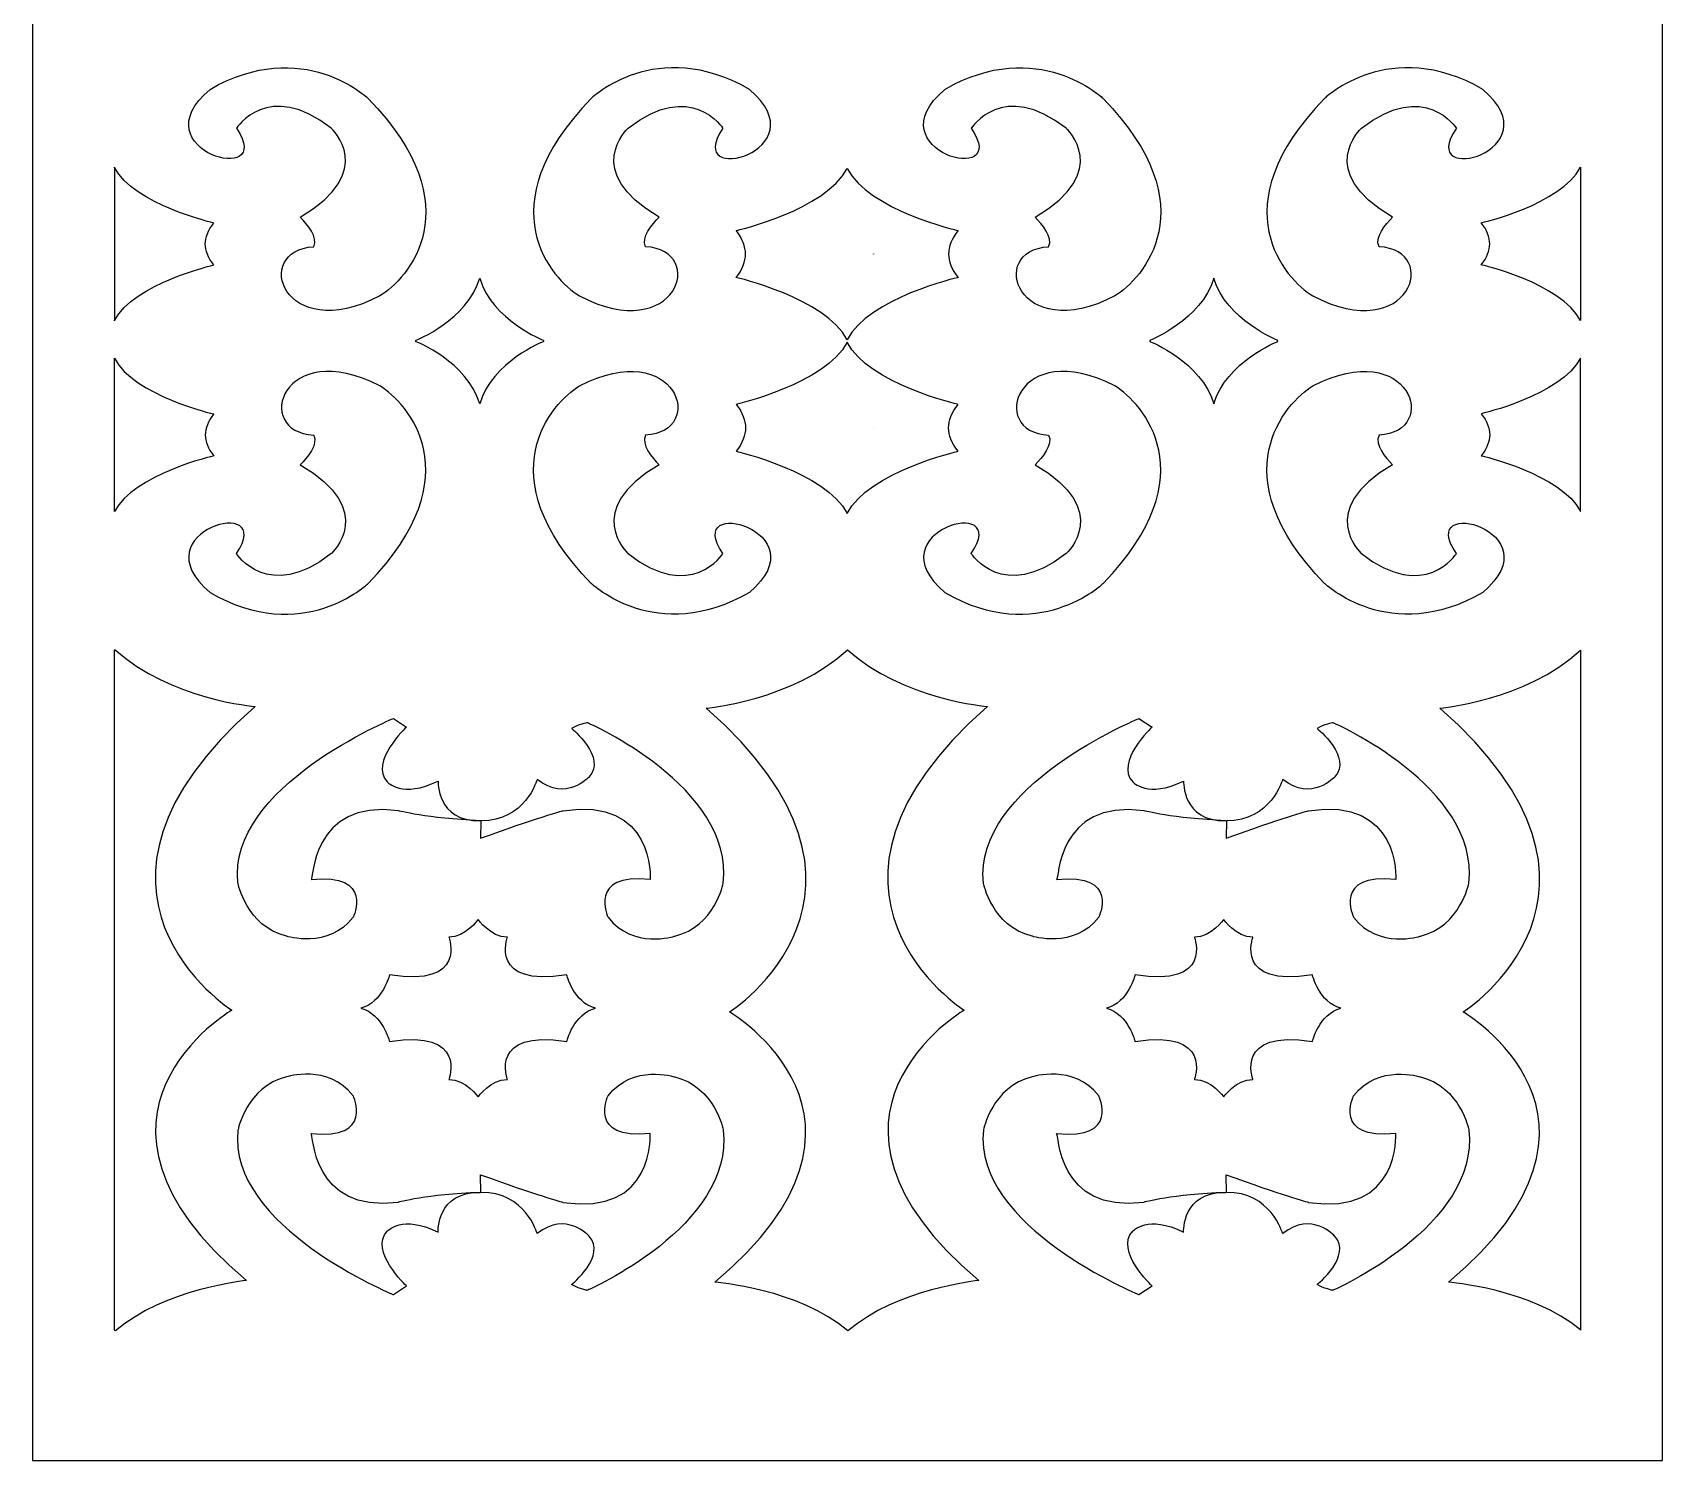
# Model space of a CAD drawing. Header units: centimetres. Extents: x 20.9 to 27, y -9 to 9.
# Drawn here: x 20.94 to 27, y -9 to -3.69 of the extents above; entities that cross this region are included whole.
import ezdxf

# ---------------------------------------------------------------- set-up
doc = ezdxf.new("R2010")
doc.units = ezdxf.units.CM
doc.header["$MEASUREMENT"] = 0
doc.layers.add('layer 1', color=7, linetype='Continuous')

msp = doc.modelspace()

# ---------------------------------------------------------------- linework, layer by layer
at = {"layer": 'layer 1', "color": 250}
for points, knots in [([(20.94365, -9.00021), (20.94365, -9.00021), (20.94365, 9.00077), (20.94365, 9.00077), (20.94365, 9.00077), (20.94365, 9.00077), (26.99977, 9.00077), (26.99977, 9.00077), (26.99977, 9.00077), (26.99977, 9.00077), (26.99977, -9.00021), (26.99977, -9.00021), (26.99977, -9.00021), (26.99977, -9.00021), (20.94365, -9.00021), (20.94365, -9.00021)], [0, 0, 0, 0, 0.2, 0.2, 0.2, 0.2, 0.4, 0.4, 0.4, 0.4, 0.6, 0.6, 0.6, 0.6, 1, 1, 1, 1]), ([(21.98843, -4.48958), (21.75705, -4.50199), (21.87231, -4.85938), (22.23432, -4.67248), (22.23432, -4.67248), (22.33599, -4.61086), (22.58289, -4.34183), (22.19061, -3.93847), (22.19061, -3.93847), (22.19061, -3.93847), (21.94817, -3.7055), (21.60288, -3.90455), (21.60288, -3.90455), (21.3327, -4.13329), (21.85508, -4.27276), (21.70084, -4.0493), (21.70084, -4.0493), (21.70084, -4.0493), (21.81838, -3.86609), (22.05347, -4.0493), (22.05347, -4.0493), (22.05347, -4.0493), (22.22979, -4.2099), (21.93838, -4.37953), (21.93838, -4.37953), (21.96358, -4.40654), (22.00618, -4.45336), (21.98843, -4.48958)], [0, 0, 0, 0, 0.125, 0.125, 0.125, 0.125, 0.25, 0.25, 0.25, 0.25, 0.375, 0.375, 0.375, 0.375, 0.5, 0.5, 0.5, 0.5, 0.625, 0.625, 0.625, 0.625, 0.75, 0.75, 0.75, 0.75, 1, 1, 1, 1]), ([(23.22141, -4.48958), (23.4528, -4.50199), (23.33753, -4.85938), (22.97552, -4.67248), (22.97552, -4.67248), (22.87386, -4.61086), (22.62696, -4.34183), (23.01924, -3.93847), (23.01924, -3.93847), (23.01924, -3.93847), (23.26167, -3.7055), (23.60696, -3.90455), (23.60696, -3.90455), (23.87715, -4.13329), (23.35477, -4.27276), (23.50901, -4.0493), (23.50901, -4.0493), (23.50901, -4.0493), (23.39146, -3.86609), (23.15637, -4.0493), (23.15637, -4.0493), (23.15637, -4.0493), (22.98006, -4.2099), (23.27147, -4.37953), (23.27147, -4.37953), (23.24626, -4.40654), (23.20367, -4.45336), (23.22141, -4.48958)], [0, 0, 0, 0, 0.125, 0.125, 0.125, 0.125, 0.25, 0.25, 0.25, 0.25, 0.375, 0.375, 0.375, 0.375, 0.5, 0.5, 0.5, 0.5, 0.625, 0.625, 0.625, 0.625, 0.75, 0.75, 0.75, 0.75, 1, 1, 1, 1]), ([(24.71914, -4.48958), (24.48775, -4.50199), (24.60302, -4.85938), (24.96503, -4.67248), (24.96503, -4.67248), (25.06669, -4.61086), (25.31359, -4.34183), (24.92131, -3.93847), (24.92131, -3.93847), (24.92131, -3.93847), (24.67887, -3.7055), (24.33359, -3.90455), (24.33359, -3.90455), (24.0634, -4.13329), (24.58578, -4.27276), (24.43154, -4.0493), (24.43154, -4.0493), (24.43154, -4.0493), (24.54908, -3.86609), (24.78417, -4.0493), (24.78417, -4.0493), (24.78417, -4.0493), (24.96049, -4.2099), (24.66908, -4.37953), (24.66908, -4.37953), (24.69428, -4.40654), (24.73688, -4.45336), (24.71914, -4.48958)], [0, 0, 0, 0, 0.125, 0.125, 0.125, 0.125, 0.25, 0.25, 0.25, 0.25, 0.375, 0.375, 0.375, 0.375, 0.5, 0.5, 0.5, 0.5, 0.625, 0.625, 0.625, 0.625, 0.75, 0.75, 0.75, 0.75, 1, 1, 1, 1]), ([(25.94671, -4.48958), (26.17809, -4.50199), (26.06283, -4.85938), (25.70082, -4.67248), (25.70082, -4.67248), (25.59916, -4.61086), (25.35225, -4.34183), (25.74454, -3.93847), (25.74454, -3.93847), (25.74454, -3.93847), (25.98697, -3.7055), (26.33225, -3.90455), (26.33225, -3.90455), (26.60244, -4.13329), (26.08007, -4.27276), (26.2343, -4.0493), (26.2343, -4.0493), (26.2343, -4.0493), (26.11676, -3.86609), (25.88167, -4.0493), (25.88167, -4.0493), (25.88167, -4.0493), (25.70535, -4.2099), (25.99676, -4.37953), (25.99676, -4.37953), (25.97156, -4.40654), (25.92896, -4.45336), (25.94671, -4.48958)], [0, 0, 0, 0, 0.125, 0.125, 0.125, 0.125, 0.25, 0.25, 0.25, 0.25, 0.375, 0.375, 0.375, 0.375, 0.5, 0.5, 0.5, 0.5, 0.625, 0.625, 0.625, 0.625, 0.75, 0.75, 0.75, 0.75, 1, 1, 1, 1]), ([(21.24785, -4.19438), (21.2479, -4.19448), (21.24797, -4.19458), (21.24802, -4.19468), (21.24802, -4.19468), (21.31951, -4.33331), (21.61704, -4.40142), (21.61704, -4.40142), (21.61704, -4.40142), (21.59475, -4.42835), (21.5864, -4.45528), (21.58528, -4.47936), (21.58528, -4.47936), (21.5864, -4.50345), (21.59475, -4.53037), (21.61704, -4.55731), (21.61704, -4.55731), (21.61704, -4.55731), (21.31938, -4.62543), (21.24797, -4.76412), (21.24797, -4.76412), (21.24793, -4.76419), (21.24789, -4.76426), (21.24785, -4.76434), (21.24785, -4.76434), (21.24785, -4.76434), (21.24785, -4.19438), (21.24785, -4.19438)], [0, 0, 0, 0, 0.125, 0.125, 0.125, 0.125, 0.25, 0.25, 0.25, 0.25, 0.375, 0.375, 0.375, 0.375, 0.5, 0.5, 0.5, 0.5, 0.625, 0.625, 0.625, 0.625, 0.75, 0.75, 0.75, 0.75, 1, 1, 1, 1]), ([(23.97027, -4.83523), (24.04985, -4.68008), (24.38284, -4.60387), (24.38284, -4.60387), (24.38284, -4.60387), (24.35793, -4.57377), (24.3486, -4.54368), (24.34735, -4.51676), (24.34735, -4.51676), (24.3486, -4.48985), (24.35793, -4.45976), (24.38284, -4.42966), (24.38284, -4.42966), (24.38284, -4.42966), (24.04985, -4.35345), (23.97027, -4.1983), (23.97027, -4.1983), (23.89069, -4.35345), (23.5577, -4.42966), (23.5577, -4.42966), (23.5577, -4.42966), (23.58262, -4.45976), (23.59195, -4.48985), (23.5932, -4.51676), (23.5932, -4.51676), (23.59195, -4.54368), (23.58262, -4.57377), (23.5577, -4.60387), (23.5577, -4.60387), (23.5577, -4.60387), (23.89069, -4.68008), (23.97027, -4.83523)], [0, 0, 0, 0, 0.1111111, 0.1111111, 0.1111111, 0.1111111, 0.2222222, 0.2222222, 0.2222222, 0.2222222, 0.3333333, 0.3333333, 0.3333333, 0.3333333, 0.4444444, 0.4444444, 0.4444444, 0.4444444, 0.5555556, 0.5555556, 0.5555556, 0.5555556, 0.6666667, 0.6666667, 0.6666667, 0.6666667, 0.7777778, 0.7777778, 0.7777778, 0.7777778, 1, 1, 1, 1]), ([(26.69557, -4.19375), (26.69552, -4.19385), (26.69546, -4.19395), (26.6954, -4.19405), (26.6954, -4.19405), (26.62391, -4.33269), (26.32638, -4.40079), (26.32638, -4.40079), (26.32638, -4.40079), (26.34868, -4.42772), (26.35702, -4.45465), (26.35815, -4.47873), (26.35815, -4.47873), (26.35702, -4.50281), (26.34868, -4.52974), (26.32638, -4.55668), (26.32638, -4.55668), (26.32638, -4.55668), (26.62404, -4.62481), (26.69545, -4.76349), (26.69545, -4.76349), (26.69549, -4.76356), (26.69553, -4.76364), (26.69557, -4.76371), (26.69557, -4.76371), (26.69557, -4.76371), (26.69557, -4.19375), (26.69557, -4.19375)], [0, 0, 0, 0, 0.125, 0.125, 0.125, 0.125, 0.25, 0.25, 0.25, 0.25, 0.375, 0.375, 0.375, 0.375, 0.5, 0.5, 0.5, 0.5, 0.625, 0.625, 0.625, 0.625, 0.75, 0.75, 0.75, 0.75, 1, 1, 1, 1]), ([(24.06847, -4.51676), (24.06846, -4.51655), (24.06844, -4.51633), (24.06843, -4.51612), (24.06843, -4.51612), (24.06843, -4.51612), (24.06847, -4.51676), (24.06847, -4.51676)], [0, 0, 0, 0, 0.3333333, 0.3333333, 0.3333333, 0.3333333, 1, 1, 1, 1]), ([(22.84182, -4.83966), (22.84189, -4.8395), (22.84197, -4.83934), (22.84204, -4.83918), (22.84204, -4.83918), (22.84225, -4.83872), (22.84247, -4.83827), (22.84269, -4.83781), (22.84269, -4.83781), (22.84269, -4.83781), (22.65078, -4.7616), (22.60492, -4.60644), (22.60492, -4.60644), (22.55906, -4.7616), (22.36716, -4.83781), (22.36716, -4.83781), (22.36716, -4.83781), (22.36738, -4.83827), (22.36759, -4.83874), (22.36781, -4.8392), (22.36781, -4.8392), (22.36788, -4.83935), (22.36795, -4.83951), (22.36803, -4.83966), (22.36803, -4.83966), (22.36795, -4.83982), (22.36788, -4.83997), (22.36781, -4.84013), (22.36781, -4.84013), (22.36759, -4.84059), (22.36738, -4.84105), (22.36716, -4.84151), (22.36716, -4.84151), (22.36716, -4.84151), (22.55906, -4.91773), (22.60492, -5.07288), (22.60492, -5.07288), (22.65078, -4.91773), (22.84269, -4.84152), (22.84269, -4.84152), (22.84269, -4.84152), (22.84247, -4.84106), (22.84225, -4.8406), (22.84204, -4.84014), (22.84204, -4.84014), (22.84197, -4.83998), (22.84189, -4.83982), (22.84182, -4.83966)], [0, 0, 0, 0, 0.0769231, 0.0769231, 0.0769231, 0.0769231, 0.1538462, 0.1538462, 0.1538462, 0.1538462, 0.2307692, 0.2307692, 0.2307692, 0.2307692, 0.3076923, 0.3076923, 0.3076923, 0.3076923, 0.3846154, 0.3846154, 0.3846154, 0.3846154, 0.4615385, 0.4615385, 0.4615385, 0.4615385, 0.5384615, 0.5384615, 0.5384615, 0.5384615, 0.6153846, 0.6153846, 0.6153846, 0.6153846, 0.6923077, 0.6923077, 0.6923077, 0.6923077, 0.7692308, 0.7692308, 0.7692308, 0.7692308, 0.8461538, 0.8461538, 0.8461538, 0.8461538, 1, 1, 1, 1]), ([(25.56982, -4.83966), (25.56989, -4.83982), (25.56996, -4.83998), (25.57004, -4.84014), (25.57004, -4.84014), (25.57025, -4.8406), (25.57047, -4.84106), (25.57069, -4.84152), (25.57069, -4.84152), (25.57069, -4.84152), (25.37878, -4.91773), (25.33292, -5.07288), (25.33292, -5.07288), (25.28706, -4.91773), (25.09515, -4.84152), (25.09515, -4.84152), (25.09515, -4.84152), (25.09537, -4.84105), (25.09559, -4.84059), (25.09581, -4.84013), (25.09581, -4.84013), (25.09588, -4.83997), (25.09595, -4.83982), (25.09602, -4.83966), (25.09602, -4.83966), (25.09595, -4.83951), (25.09588, -4.83935), (25.09581, -4.8392), (25.09581, -4.8392), (25.09559, -4.83874), (25.09537, -4.83827), (25.09515, -4.83781), (25.09515, -4.83781), (25.09515, -4.83781), (25.28706, -4.7616), (25.33292, -4.60644), (25.33292, -4.60644), (25.37878, -4.7616), (25.57069, -4.83781), (25.57069, -4.83781), (25.57069, -4.83781), (25.57047, -4.83827), (25.57025, -4.83872), (25.57004, -4.83918), (25.57004, -4.83918), (25.56996, -4.83934), (25.56989, -4.8395), (25.56982, -4.83966)], [0, 0, 0, 0, 0.0769231, 0.0769231, 0.0769231, 0.0769231, 0.1538462, 0.1538462, 0.1538462, 0.1538462, 0.2307692, 0.2307692, 0.2307692, 0.2307692, 0.3076923, 0.3076923, 0.3076923, 0.3076923, 0.3846154, 0.3846154, 0.3846154, 0.3846154, 0.4615385, 0.4615385, 0.4615385, 0.4615385, 0.5384615, 0.5384615, 0.5384615, 0.5384615, 0.6153846, 0.6153846, 0.6153846, 0.6153846, 0.6923077, 0.6923077, 0.6923077, 0.6923077, 0.7692308, 0.7692308, 0.7692308, 0.7692308, 0.8461538, 0.8461538, 0.8461538, 0.8461538, 1, 1, 1, 1]), ([(21.98843, -5.18975), (21.75705, -5.17733), (21.87231, -4.81995), (22.23432, -5.00684), (22.23432, -5.00684), (22.33599, -5.06847), (22.58289, -5.33749), (22.19061, -5.74085), (22.19061, -5.74085), (22.19061, -5.74085), (21.94817, -5.97382), (21.60288, -5.77478), (21.60288, -5.77478), (21.3327, -5.54603), (21.85508, -5.40656), (21.70084, -5.63002), (21.70084, -5.63002), (21.70084, -5.63002), (21.81838, -5.81323), (22.05347, -5.63002), (22.05347, -5.63002), (22.05347, -5.63002), (22.22979, -5.46943), (21.93838, -5.29979), (21.93838, -5.29979), (21.96358, -5.27279), (22.00618, -5.22596), (21.98843, -5.18975)], [0, 0, 0, 0, 0.125, 0.125, 0.125, 0.125, 0.25, 0.25, 0.25, 0.25, 0.375, 0.375, 0.375, 0.375, 0.5, 0.5, 0.5, 0.5, 0.625, 0.625, 0.625, 0.625, 0.75, 0.75, 0.75, 0.75, 1, 1, 1, 1]), ([(23.22141, -5.18975), (23.4528, -5.17733), (23.33753, -4.81995), (22.97552, -5.00684), (22.97552, -5.00684), (22.87386, -5.06847), (22.62696, -5.33749), (23.01924, -5.74085), (23.01924, -5.74085), (23.01924, -5.74085), (23.26167, -5.97382), (23.60696, -5.77478), (23.60696, -5.77478), (23.87715, -5.54603), (23.35477, -5.40656), (23.50901, -5.63002), (23.50901, -5.63002), (23.50901, -5.63002), (23.39146, -5.81323), (23.15637, -5.63002), (23.15637, -5.63002), (23.15637, -5.63002), (22.98006, -5.46943), (23.27147, -5.29979), (23.27147, -5.29979), (23.24626, -5.27279), (23.20367, -5.22596), (23.22141, -5.18975)], [0, 0, 0, 0, 0.125, 0.125, 0.125, 0.125, 0.25, 0.25, 0.25, 0.25, 0.375, 0.375, 0.375, 0.375, 0.5, 0.5, 0.5, 0.5, 0.625, 0.625, 0.625, 0.625, 0.75, 0.75, 0.75, 0.75, 1, 1, 1, 1]), ([(23.97027, -4.8441), (24.04985, -4.99925), (24.38284, -5.07546), (24.38284, -5.07546), (24.38284, -5.07546), (24.35793, -5.10556), (24.3486, -5.13565), (24.34735, -5.16256), (24.34735, -5.16256), (24.3486, -5.18948), (24.35793, -5.21957), (24.38284, -5.24966), (24.38284, -5.24966), (24.38284, -5.24966), (24.04985, -5.32588), (23.97027, -5.48103), (23.97027, -5.48103), (23.89069, -5.32588), (23.5577, -5.24966), (23.5577, -5.24966), (23.5577, -5.24966), (23.58262, -5.21957), (23.59195, -5.18948), (23.5932, -5.16256), (23.5932, -5.16256), (23.59195, -5.13565), (23.58262, -5.10556), (23.5577, -5.07546), (23.5577, -5.07546), (23.5577, -5.07546), (23.89069, -4.99925), (23.97027, -4.8441)], [0, 0, 0, 0, 0.1111111, 0.1111111, 0.1111111, 0.1111111, 0.2222222, 0.2222222, 0.2222222, 0.2222222, 0.3333333, 0.3333333, 0.3333333, 0.3333333, 0.4444444, 0.4444444, 0.4444444, 0.4444444, 0.5555556, 0.5555556, 0.5555556, 0.5555556, 0.6666667, 0.6666667, 0.6666667, 0.6666667, 0.7777778, 0.7777778, 0.7777778, 0.7777778, 1, 1, 1, 1]), ([(24.71914, -5.18975), (24.48775, -5.17733), (24.60302, -4.81995), (24.96503, -5.00684), (24.96503, -5.00684), (25.06669, -5.06847), (25.31359, -5.33749), (24.92131, -5.74085), (24.92131, -5.74085), (24.92131, -5.74085), (24.67887, -5.97382), (24.33359, -5.77478), (24.33359, -5.77478), (24.0634, -5.54603), (24.58578, -5.40656), (24.43154, -5.63002), (24.43154, -5.63002), (24.43154, -5.63002), (24.54908, -5.81323), (24.78417, -5.63002), (24.78417, -5.63002), (24.78417, -5.63002), (24.96049, -5.46943), (24.66908, -5.29979), (24.66908, -5.29979), (24.69428, -5.27279), (24.73688, -5.22596), (24.71914, -5.18975)], [0, 0, 0, 0, 0.125, 0.125, 0.125, 0.125, 0.25, 0.25, 0.25, 0.25, 0.375, 0.375, 0.375, 0.375, 0.5, 0.5, 0.5, 0.5, 0.625, 0.625, 0.625, 0.625, 0.75, 0.75, 0.75, 0.75, 1, 1, 1, 1]), ([(25.94671, -5.18975), (26.17809, -5.17733), (26.06283, -4.81995), (25.70082, -5.00684), (25.70082, -5.00684), (25.59916, -5.06847), (25.35225, -5.33749), (25.74454, -5.74085), (25.74454, -5.74085), (25.74454, -5.74085), (25.98697, -5.97382), (26.33225, -5.77478), (26.33225, -5.77478), (26.60244, -5.54603), (26.08007, -5.40656), (26.2343, -5.63002), (26.2343, -5.63002), (26.2343, -5.63002), (26.11676, -5.81323), (25.88167, -5.63002), (25.88167, -5.63002), (25.88167, -5.63002), (25.70535, -5.46943), (25.99676, -5.29979), (25.99676, -5.29979), (25.97156, -5.27279), (25.92896, -5.22596), (25.94671, -5.18975)], [0, 0, 0, 0, 0.125, 0.125, 0.125, 0.125, 0.25, 0.25, 0.25, 0.25, 0.375, 0.375, 0.375, 0.375, 0.5, 0.5, 0.5, 0.5, 0.625, 0.625, 0.625, 0.625, 0.75, 0.75, 0.75, 0.75, 1, 1, 1, 1]), ([(21.24785, -5.47391), (21.2479, -5.47381), (21.24797, -5.47371), (21.24802, -5.47361), (21.24802, -5.47361), (21.31951, -5.33497), (21.61704, -5.26687), (21.61704, -5.26687), (21.61704, -5.26687), (21.59475, -5.23994), (21.5864, -5.21301), (21.58528, -5.18893), (21.58528, -5.18893), (21.5864, -5.16484), (21.59475, -5.13792), (21.61704, -5.11098), (21.61704, -5.11098), (21.61704, -5.11098), (21.31938, -5.04286), (21.24797, -4.90417), (21.24797, -4.90417), (21.24793, -4.90409), (21.24789, -4.90402), (21.24785, -4.90395), (21.24785, -4.90395), (21.24785, -4.90395), (21.24785, -5.47391), (21.24785, -5.47391)], [0, 0, 0, 0, 0.125, 0.125, 0.125, 0.125, 0.25, 0.25, 0.25, 0.25, 0.375, 0.375, 0.375, 0.375, 0.5, 0.5, 0.5, 0.5, 0.625, 0.625, 0.625, 0.625, 0.75, 0.75, 0.75, 0.75, 1, 1, 1, 1]), ([(26.69557, -5.47328), (26.69552, -5.47318), (26.69546, -5.47308), (26.6954, -5.47298), (26.6954, -5.47298), (26.62391, -5.33434), (26.32638, -5.26624), (26.32638, -5.26624), (26.32638, -5.26624), (26.34868, -5.23931), (26.35702, -5.21238), (26.35815, -5.1883), (26.35815, -5.1883), (26.35702, -5.16422), (26.34868, -5.13729), (26.32638, -5.11036), (26.32638, -5.11036), (26.32638, -5.11036), (26.62404, -5.04223), (26.69545, -4.90354), (26.69545, -4.90354), (26.69549, -4.90346), (26.69553, -4.9034), (26.69557, -4.90332), (26.69557, -4.90332), (26.69557, -4.90332), (26.69557, -5.47328), (26.69557, -5.47328)], [0, 0, 0, 0, 0.125, 0.125, 0.125, 0.125, 0.25, 0.25, 0.25, 0.25, 0.375, 0.375, 0.375, 0.375, 0.5, 0.5, 0.5, 0.5, 0.625, 0.625, 0.625, 0.625, 0.75, 0.75, 0.75, 0.75, 1, 1, 1, 1]), ([(24.06847, -5.16256), (24.06846, -5.16278), (24.06844, -5.16299), (24.06843, -5.16321), (24.06843, -5.16321), (24.06843, -5.16321), (24.06847, -5.16256), (24.06847, -5.16256)], [0, 0, 0, 0, 0.3333333, 0.3333333, 0.3333333, 0.3333333, 1, 1, 1, 1]), ([(21.25178, -8.51903), (21.43191, -8.36245), (21.73795, -8.3316), (21.73795, -8.3316), (21.73795, -8.3316), (21.01214, -7.71994), (21.68393, -7.32708), (21.68393, -7.32708), (21.68393, -7.32708), (21.68393, -7.32708), (20.98937, -6.88295), (21.77075, -6.19824), (21.77075, -6.19824), (21.77075, -6.19824), (21.45398, -6.1725), (21.25013, -5.9871), (21.25013, -5.9871), (21.24938, -5.9878), (21.24861, -5.98848), (21.24785, -5.98917), (21.24785, -5.98917), (21.24785, -5.98917), (21.24785, -8.5157), (21.24785, -8.5157), (21.24785, -8.5157), (21.24916, -8.51681), (21.25048, -8.51791), (21.25178, -8.51903)], [0, 0, 0, 0, 0.125, 0.125, 0.125, 0.125, 0.25, 0.25, 0.25, 0.25, 0.375, 0.375, 0.375, 0.375, 0.5, 0.5, 0.5, 0.5, 0.625, 0.625, 0.625, 0.625, 0.75, 0.75, 0.75, 0.75, 1, 1, 1, 1]), ([(23.97316, -8.51903), (24.15328, -8.36245), (24.45932, -8.3316), (24.45932, -8.3316), (24.45932, -8.3316), (23.73351, -7.71994), (24.40531, -7.32709), (24.40531, -7.32709), (24.40531, -7.32709), (24.40531, -7.32709), (23.71074, -6.88295), (24.49213, -6.19824), (24.49213, -6.19824), (24.49213, -6.19824), (24.17535, -6.1725), (23.97151, -5.9871), (23.97151, -5.9871), (23.76788, -6.17667), (23.44633, -6.20469), (23.44633, -6.20469), (23.44633, -6.20469), (24.22771, -6.8894), (23.53315, -7.33353), (23.53315, -7.33353), (23.53315, -7.33353), (23.53315, -7.33353), (24.20494, -7.72638), (23.47913, -8.33805), (23.47913, -8.33805), (23.47913, -8.33805), (23.79303, -8.36245), (23.97316, -8.51903)], [0, 0, 0, 0, 0.1111111, 0.1111111, 0.1111111, 0.1111111, 0.2222222, 0.2222222, 0.2222222, 0.2222222, 0.3333333, 0.3333333, 0.3333333, 0.3333333, 0.4444444, 0.4444444, 0.4444444, 0.4444444, 0.5555556, 0.5555556, 0.5555556, 0.5555556, 0.6666667, 0.6666667, 0.6666667, 0.6666667, 0.7777778, 0.7777778, 0.7777778, 0.7777778, 1, 1, 1, 1]), ([(26.69557, -5.98918), (26.69549, -5.98925), (26.69542, -5.98932), (26.69534, -5.98938), (26.69534, -5.98938), (26.4916, -6.17687), (26.17267, -6.20469), (26.17267, -6.20469), (26.17267, -6.20469), (26.95405, -6.8894), (26.25949, -7.33353), (26.25949, -7.33353), (26.25949, -7.33353), (26.25949, -7.33353), (26.93128, -7.72639), (26.20547, -8.33806), (26.20547, -8.33806), (26.20547, -8.33806), (26.51435, -8.36208), (26.69513, -8.51533), (26.69513, -8.51533), (26.69528, -8.51545), (26.69542, -8.51558), (26.69557, -8.5157), (26.69557, -8.5157), (26.69557, -8.5157), (26.69557, -5.98918), (26.69557, -5.98918)], [0, 0, 0, 0, 0.125, 0.125, 0.125, 0.125, 0.25, 0.25, 0.25, 0.25, 0.375, 0.375, 0.375, 0.375, 0.5, 0.5, 0.5, 0.5, 0.625, 0.625, 0.625, 0.625, 0.75, 0.75, 0.75, 0.75, 1, 1, 1, 1]), ([(22.60773, -6.62263), (22.60772, -6.62263), (22.60771, -6.62263), (22.60771, -6.62263), (22.60771, -6.62263), (22.44352, -6.6261), (22.45045, -6.47526), (22.45045, -6.47526), (22.45045, -6.47526), (22.31698, -6.54119), (22.2612, -6.4786), (22.2612, -6.4786), (22.2612, -6.4786), (22.19326, -6.40538), (22.3329, -6.2749), (22.3329, -6.2749), (22.3329, -6.2749), (22.3329, -6.2749), (22.28413, -6.24287), (22.28413, -6.24287), (22.28413, -6.24287), (22.28413, -6.24287), (21.6667, -6.49589), (21.70655, -6.85431), (21.70655, -6.85431), (21.70655, -6.85431), (21.73802, -7.01511), (21.88694, -7.05192), (21.88694, -7.05192), (21.88694, -7.05192), (22.04289, -7.10128), (22.13474, -6.98174), (22.13474, -6.98174), (22.13474, -6.98174), (22.21406, -6.81592), (21.97817, -6.84099), (21.97817, -6.84099), (21.98724, -6.84656), (21.97711, -6.54345), (22.30248, -6.58555), (22.30248, -6.58555), (22.30248, -6.58555), (22.40781, -6.61458), (22.60773, -6.62263)], [0, 0, 0, 0, 0.0833333, 0.0833333, 0.0833333, 0.0833333, 0.1666667, 0.1666667, 0.1666667, 0.1666667, 0.25, 0.25, 0.25, 0.25, 0.3333333, 0.3333333, 0.3333333, 0.3333333, 0.4166667, 0.4166667, 0.4166667, 0.4166667, 0.5, 0.5, 0.5, 0.5, 0.5833333, 0.5833333, 0.5833333, 0.5833333, 0.6666667, 0.6666667, 0.6666667, 0.6666667, 0.75, 0.75, 0.75, 0.75, 0.8333333, 0.8333333, 0.8333333, 0.8333333, 1, 1, 1, 1]), ([(22.60915, -6.62263), (22.77335, -6.62612), (22.81864, -6.46923), (22.81864, -6.46923), (22.81864, -6.46923), (22.92622, -6.55465), (23.01115, -6.46051), (23.01115, -6.46051), (23.01115, -6.46051), (23.0791, -6.38729), (22.94655, -6.27985), (22.94655, -6.27985), (22.94655, -6.27985), (22.96968, -6.26517), (23.00491, -6.25845), (23.00491, -6.25845), (23.00491, -6.25845), (23.00491, -6.25845), (23.55018, -6.49589), (23.51032, -6.85431), (23.51032, -6.85431), (23.51032, -6.85431), (23.47886, -7.01511), (23.32993, -7.05192), (23.32993, -7.05192), (23.32993, -7.05192), (23.17399, -7.10128), (23.08214, -6.98174), (23.08214, -6.98174), (23.08214, -6.98174), (23.00282, -6.81592), (23.2387, -6.84099), (23.2387, -6.84099), (23.2387, -6.84099), (23.25707, -6.5328), (22.91439, -6.58555), (22.91439, -6.58555), (22.91439, -6.58555), (22.80906, -6.61458), (22.60844, -6.68811), (22.60844, -6.68811), (22.60844, -6.68811), (22.60915, -6.62263), (22.60915, -6.62263)], [0, 0, 0, 0, 0.0833333, 0.0833333, 0.0833333, 0.0833333, 0.1666667, 0.1666667, 0.1666667, 0.1666667, 0.25, 0.25, 0.25, 0.25, 0.3333333, 0.3333333, 0.3333333, 0.3333333, 0.4166667, 0.4166667, 0.4166667, 0.4166667, 0.5, 0.5, 0.5, 0.5, 0.5833333, 0.5833333, 0.5833333, 0.5833333, 0.6666667, 0.6666667, 0.6666667, 0.6666667, 0.75, 0.75, 0.75, 0.75, 0.8333333, 0.8333333, 0.8333333, 0.8333333, 1, 1, 1, 1]), ([(25.37807, -6.62263), (25.37807, -6.62263), (25.37806, -6.62263), (25.37805, -6.62263), (25.37805, -6.62263), (25.21387, -6.6261), (25.2208, -6.47526), (25.2208, -6.47526), (25.2208, -6.47526), (25.08733, -6.54119), (25.03155, -6.4786), (25.03155, -6.4786), (25.03155, -6.4786), (24.9636, -6.40538), (25.10325, -6.2749), (25.10325, -6.2749), (25.10325, -6.2749), (25.10325, -6.2749), (25.05448, -6.24287), (25.05448, -6.24287), (25.05448, -6.24287), (25.05448, -6.24287), (24.43704, -6.49589), (24.4769, -6.85431), (24.4769, -6.85431), (24.4769, -6.85431), (24.50836, -7.01511), (24.65729, -7.05192), (24.65729, -7.05192), (24.65729, -7.05192), (24.81323, -7.10128), (24.90508, -6.98174), (24.90508, -6.98174), (24.90508, -6.98174), (24.98441, -6.81592), (24.74852, -6.84099), (24.74852, -6.84099), (24.75758, -6.84656), (24.74745, -6.54345), (25.07283, -6.58555), (25.07283, -6.58555), (25.07283, -6.58555), (25.17816, -6.61458), (25.37807, -6.62263)], [0, 0, 0, 0, 0.0833333, 0.0833333, 0.0833333, 0.0833333, 0.1666667, 0.1666667, 0.1666667, 0.1666667, 0.25, 0.25, 0.25, 0.25, 0.3333333, 0.3333333, 0.3333333, 0.3333333, 0.4166667, 0.4166667, 0.4166667, 0.4166667, 0.5, 0.5, 0.5, 0.5, 0.5833333, 0.5833333, 0.5833333, 0.5833333, 0.6666667, 0.6666667, 0.6666667, 0.6666667, 0.75, 0.75, 0.75, 0.75, 0.8333333, 0.8333333, 0.8333333, 0.8333333, 1, 1, 1, 1]), ([(25.37949, -6.62263), (25.54369, -6.62612), (25.58899, -6.46923), (25.58899, -6.46923), (25.58899, -6.46923), (25.69657, -6.55465), (25.7815, -6.46051), (25.7815, -6.46051), (25.7815, -6.46051), (25.84945, -6.38729), (25.7169, -6.27985), (25.7169, -6.27985), (25.7169, -6.27985), (25.74002, -6.26517), (25.77526, -6.25845), (25.77526, -6.25845), (25.77526, -6.25845), (25.77526, -6.25845), (26.32052, -6.49589), (26.28067, -6.85431), (26.28067, -6.85431), (26.28067, -6.85431), (26.24921, -7.01511), (26.10028, -7.05192), (26.10028, -7.05192), (26.10028, -7.05192), (25.94434, -7.10128), (25.85249, -6.98174), (25.85249, -6.98174), (25.85249, -6.98174), (25.77316, -6.81592), (26.00905, -6.84099), (26.00905, -6.84099), (26.00905, -6.84099), (26.02742, -6.5328), (25.68474, -6.58555), (25.68474, -6.58555), (25.68474, -6.58555), (25.57941, -6.61458), (25.37878, -6.68811), (25.37878, -6.68811), (25.37878, -6.68811), (25.37949, -6.62263), (25.37949, -6.62263)], [0, 0, 0, 0, 0.0833333, 0.0833333, 0.0833333, 0.0833333, 0.1666667, 0.1666667, 0.1666667, 0.1666667, 0.25, 0.25, 0.25, 0.25, 0.3333333, 0.3333333, 0.3333333, 0.3333333, 0.4166667, 0.4166667, 0.4166667, 0.4166667, 0.5, 0.5, 0.5, 0.5, 0.5833333, 0.5833333, 0.5833333, 0.5833333, 0.6666667, 0.6666667, 0.6666667, 0.6666667, 0.75, 0.75, 0.75, 0.75, 0.8333333, 0.8333333, 0.8333333, 0.8333333, 1, 1, 1, 1]), ([(23.03474, -7.31974), (22.9537, -7.3408), (22.92838, -7.44371), (22.92838, -7.44371), (22.92838, -7.44371), (22.63716, -7.39693), (22.70807, -7.58405), (22.70807, -7.58405), (22.70807, -7.58405), (22.64476, -7.58405), (22.59918, -7.64954), (22.59918, -7.64954), (22.59918, -7.64954), (22.59918, -7.64954), (22.55359, -7.58405), (22.49029, -7.58405), (22.49029, -7.58405), (22.49029, -7.58405), (22.56119, -7.39693), (22.26997, -7.44371), (22.26997, -7.44371), (22.26997, -7.44371), (22.24465, -7.3408), (22.16361, -7.31974), (22.16361, -7.31974), (22.24465, -7.29869), (22.26997, -7.19578), (22.26997, -7.19578), (22.26997, -7.19578), (22.56119, -7.24256), (22.49029, -7.05544), (22.49029, -7.05544), (22.49029, -7.05544), (22.55359, -7.05544), (22.59918, -6.98995), (22.59918, -6.98995), (22.59918, -6.98995), (22.59918, -6.98995), (22.64476, -7.05544), (22.70807, -7.05544), (22.70807, -7.05544), (22.70807, -7.05544), (22.63716, -7.24256), (22.92838, -7.19578), (22.92838, -7.19578), (22.92838, -7.19578), (22.9537, -7.29869), (23.03474, -7.31974)], [0, 0, 0, 0, 0.0769231, 0.0769231, 0.0769231, 0.0769231, 0.1538462, 0.1538462, 0.1538462, 0.1538462, 0.2307692, 0.2307692, 0.2307692, 0.2307692, 0.3076923, 0.3076923, 0.3076923, 0.3076923, 0.3846154, 0.3846154, 0.3846154, 0.3846154, 0.4615385, 0.4615385, 0.4615385, 0.4615385, 0.5384615, 0.5384615, 0.5384615, 0.5384615, 0.6153846, 0.6153846, 0.6153846, 0.6153846, 0.6923077, 0.6923077, 0.6923077, 0.6923077, 0.7692308, 0.7692308, 0.7692308, 0.7692308, 0.8461538, 0.8461538, 0.8461538, 0.8461538, 1, 1, 1, 1]), ([(25.80508, -7.31974), (25.72405, -7.3408), (25.69872, -7.44371), (25.69872, -7.44371), (25.69872, -7.44371), (25.40751, -7.39693), (25.47841, -7.58405), (25.47841, -7.58405), (25.47841, -7.58405), (25.41511, -7.58405), (25.36952, -7.64954), (25.36952, -7.64954), (25.36952, -7.64954), (25.36952, -7.64954), (25.32394, -7.58405), (25.26063, -7.58405), (25.26063, -7.58405), (25.26063, -7.58405), (25.33154, -7.39693), (25.04032, -7.44371), (25.04032, -7.44371), (25.04032, -7.44371), (25.015, -7.3408), (24.93396, -7.31974), (24.93396, -7.31974), (25.015, -7.29869), (25.04032, -7.19578), (25.04032, -7.19578), (25.04032, -7.19578), (25.33154, -7.24256), (25.26063, -7.05544), (25.26063, -7.05544), (25.26063, -7.05544), (25.32394, -7.05544), (25.36952, -6.98995), (25.36952, -6.98995), (25.36952, -6.98995), (25.36952, -6.98995), (25.41511, -7.05544), (25.47841, -7.05544), (25.47841, -7.05544), (25.47841, -7.05544), (25.40751, -7.24256), (25.69872, -7.19578), (25.69872, -7.19578), (25.69872, -7.19578), (25.72405, -7.29869), (25.80508, -7.31974)], [0, 0, 0, 0, 0.0769231, 0.0769231, 0.0769231, 0.0769231, 0.1538462, 0.1538462, 0.1538462, 0.1538462, 0.2307692, 0.2307692, 0.2307692, 0.2307692, 0.3076923, 0.3076923, 0.3076923, 0.3076923, 0.3846154, 0.3846154, 0.3846154, 0.3846154, 0.4615385, 0.4615385, 0.4615385, 0.4615385, 0.5384615, 0.5384615, 0.5384615, 0.5384615, 0.6153846, 0.6153846, 0.6153846, 0.6153846, 0.6923077, 0.6923077, 0.6923077, 0.6923077, 0.7692308, 0.7692308, 0.7692308, 0.7692308, 0.8461538, 0.8461538, 0.8461538, 0.8461538, 1, 1, 1, 1]), ([(22.60773, -8.00399), (22.60772, -8.00399), (22.60771, -8.00399), (22.60771, -8.00399), (22.60771, -8.00399), (22.44352, -8.00052), (22.45045, -8.15137), (22.45045, -8.15137), (22.45045, -8.15137), (22.31698, -8.08543), (22.2612, -8.14802), (22.2612, -8.14802), (22.2612, -8.14802), (22.19326, -8.22124), (22.3329, -8.35173), (22.3329, -8.35173), (22.3329, -8.35173), (22.3329, -8.35173), (22.28413, -8.38375), (22.28413, -8.38375), (22.28413, -8.38375), (22.28413, -8.38375), (21.6667, -8.13074), (21.70655, -7.77232), (21.70655, -7.77232), (21.70655, -7.77232), (21.73802, -7.61151), (21.88694, -7.5747), (21.88694, -7.5747), (21.88694, -7.5747), (22.04289, -7.52534), (22.13474, -7.64489), (22.13474, -7.64489), (22.13474, -7.64489), (22.21406, -7.8107), (21.97817, -7.78564), (21.97817, -7.78564), (21.98724, -7.78006), (21.97711, -8.08317), (22.30248, -8.04107), (22.30248, -8.04107), (22.30248, -8.04107), (22.40781, -8.01205), (22.60773, -8.00399)], [0, 0, 0, 0, 0.0833333, 0.0833333, 0.0833333, 0.0833333, 0.1666667, 0.1666667, 0.1666667, 0.1666667, 0.25, 0.25, 0.25, 0.25, 0.3333333, 0.3333333, 0.3333333, 0.3333333, 0.4166667, 0.4166667, 0.4166667, 0.4166667, 0.5, 0.5, 0.5, 0.5, 0.5833333, 0.5833333, 0.5833333, 0.5833333, 0.6666667, 0.6666667, 0.6666667, 0.6666667, 0.75, 0.75, 0.75, 0.75, 0.8333333, 0.8333333, 0.8333333, 0.8333333, 1, 1, 1, 1]), ([(22.60915, -8.00399), (22.77335, -8.0005), (22.81864, -8.1574), (22.81864, -8.1574), (22.81864, -8.1574), (22.92622, -8.07198), (23.01115, -8.16611), (23.01115, -8.16611), (23.01115, -8.16611), (23.0791, -8.23933), (22.94655, -8.34677), (22.94655, -8.34677), (22.94655, -8.34677), (22.96968, -8.36146), (23.00491, -8.36817), (23.00491, -8.36817), (23.00491, -8.36817), (23.00491, -8.36817), (23.55018, -8.13074), (23.51032, -7.77232), (23.51032, -7.77232), (23.51032, -7.77232), (23.47886, -7.61151), (23.32993, -7.5747), (23.32993, -7.5747), (23.32993, -7.5747), (23.17399, -7.52534), (23.08214, -7.64489), (23.08214, -7.64489), (23.08214, -7.64489), (23.00282, -7.8107), (23.2387, -7.78564), (23.2387, -7.78564), (23.2387, -7.78564), (23.25707, -8.09382), (22.91439, -8.04107), (22.91439, -8.04107), (22.91439, -8.04107), (22.80906, -8.01205), (22.60844, -7.93851), (22.60844, -7.93851), (22.60844, -7.93851), (22.60915, -8.00399), (22.60915, -8.00399)], [0, 0, 0, 0, 0.0833333, 0.0833333, 0.0833333, 0.0833333, 0.1666667, 0.1666667, 0.1666667, 0.1666667, 0.25, 0.25, 0.25, 0.25, 0.3333333, 0.3333333, 0.3333333, 0.3333333, 0.4166667, 0.4166667, 0.4166667, 0.4166667, 0.5, 0.5, 0.5, 0.5, 0.5833333, 0.5833333, 0.5833333, 0.5833333, 0.6666667, 0.6666667, 0.6666667, 0.6666667, 0.75, 0.75, 0.75, 0.75, 0.8333333, 0.8333333, 0.8333333, 0.8333333, 1, 1, 1, 1]), ([(25.37807, -8.00399), (25.37807, -8.00399), (25.37806, -8.00399), (25.37805, -8.00399), (25.37805, -8.00399), (25.21387, -8.00052), (25.2208, -8.15137), (25.2208, -8.15137), (25.2208, -8.15137), (25.08733, -8.08543), (25.03155, -8.14802), (25.03155, -8.14802), (25.03155, -8.14802), (24.9636, -8.22124), (25.10325, -8.35173), (25.10325, -8.35173), (25.10325, -8.35173), (25.10325, -8.35173), (25.05448, -8.38375), (25.05448, -8.38375), (25.05448, -8.38375), (25.05448, -8.38375), (24.43704, -8.13074), (24.4769, -7.77232), (24.4769, -7.77232), (24.4769, -7.77232), (24.50836, -7.61151), (24.65729, -7.5747), (24.65729, -7.5747), (24.65729, -7.5747), (24.81323, -7.52534), (24.90508, -7.64489), (24.90508, -7.64489), (24.90508, -7.64489), (24.98441, -7.8107), (24.74852, -7.78564), (24.74852, -7.78564), (24.75758, -7.78006), (24.74745, -8.08317), (25.07283, -8.04107), (25.07283, -8.04107), (25.07283, -8.04107), (25.17816, -8.01205), (25.37807, -8.00399)], [0, 0, 0, 0, 0.0833333, 0.0833333, 0.0833333, 0.0833333, 0.1666667, 0.1666667, 0.1666667, 0.1666667, 0.25, 0.25, 0.25, 0.25, 0.3333333, 0.3333333, 0.3333333, 0.3333333, 0.4166667, 0.4166667, 0.4166667, 0.4166667, 0.5, 0.5, 0.5, 0.5, 0.5833333, 0.5833333, 0.5833333, 0.5833333, 0.6666667, 0.6666667, 0.6666667, 0.6666667, 0.75, 0.75, 0.75, 0.75, 0.8333333, 0.8333333, 0.8333333, 0.8333333, 1, 1, 1, 1]), ([(25.37949, -8.00399), (25.54369, -8.0005), (25.58899, -8.1574), (25.58899, -8.1574), (25.58899, -8.1574), (25.69657, -8.07198), (25.7815, -8.16611), (25.7815, -8.16611), (25.7815, -8.16611), (25.84945, -8.23933), (25.7169, -8.34677), (25.7169, -8.34677), (25.7169, -8.34677), (25.74002, -8.36146), (25.77526, -8.36817), (25.77526, -8.36817), (25.77526, -8.36817), (25.77526, -8.36817), (26.32052, -8.13074), (26.28067, -7.77232), (26.28067, -7.77232), (26.28067, -7.77232), (26.24921, -7.61151), (26.10028, -7.5747), (26.10028, -7.5747), (26.10028, -7.5747), (25.94434, -7.52534), (25.85249, -7.64489), (25.85249, -7.64489), (25.85249, -7.64489), (25.77316, -7.8107), (26.00905, -7.78564), (26.00905, -7.78564), (26.00905, -7.78564), (26.02742, -8.09382), (25.68474, -8.04107), (25.68474, -8.04107), (25.68474, -8.04107), (25.57941, -8.01205), (25.37878, -7.93851), (25.37878, -7.93851), (25.37878, -7.93851), (25.37949, -8.00399), (25.37949, -8.00399)], [0, 0, 0, 0, 0.0833333, 0.0833333, 0.0833333, 0.0833333, 0.1666667, 0.1666667, 0.1666667, 0.1666667, 0.25, 0.25, 0.25, 0.25, 0.3333333, 0.3333333, 0.3333333, 0.3333333, 0.4166667, 0.4166667, 0.4166667, 0.4166667, 0.5, 0.5, 0.5, 0.5, 0.5833333, 0.5833333, 0.5833333, 0.5833333, 0.6666667, 0.6666667, 0.6666667, 0.6666667, 0.75, 0.75, 0.75, 0.75, 0.8333333, 0.8333333, 0.8333333, 0.8333333, 1, 1, 1, 1])]:
    msp.add_open_spline(points, degree=3, knots=knots, dxfattribs=at)

doc.saveas('drawing.dxf')
